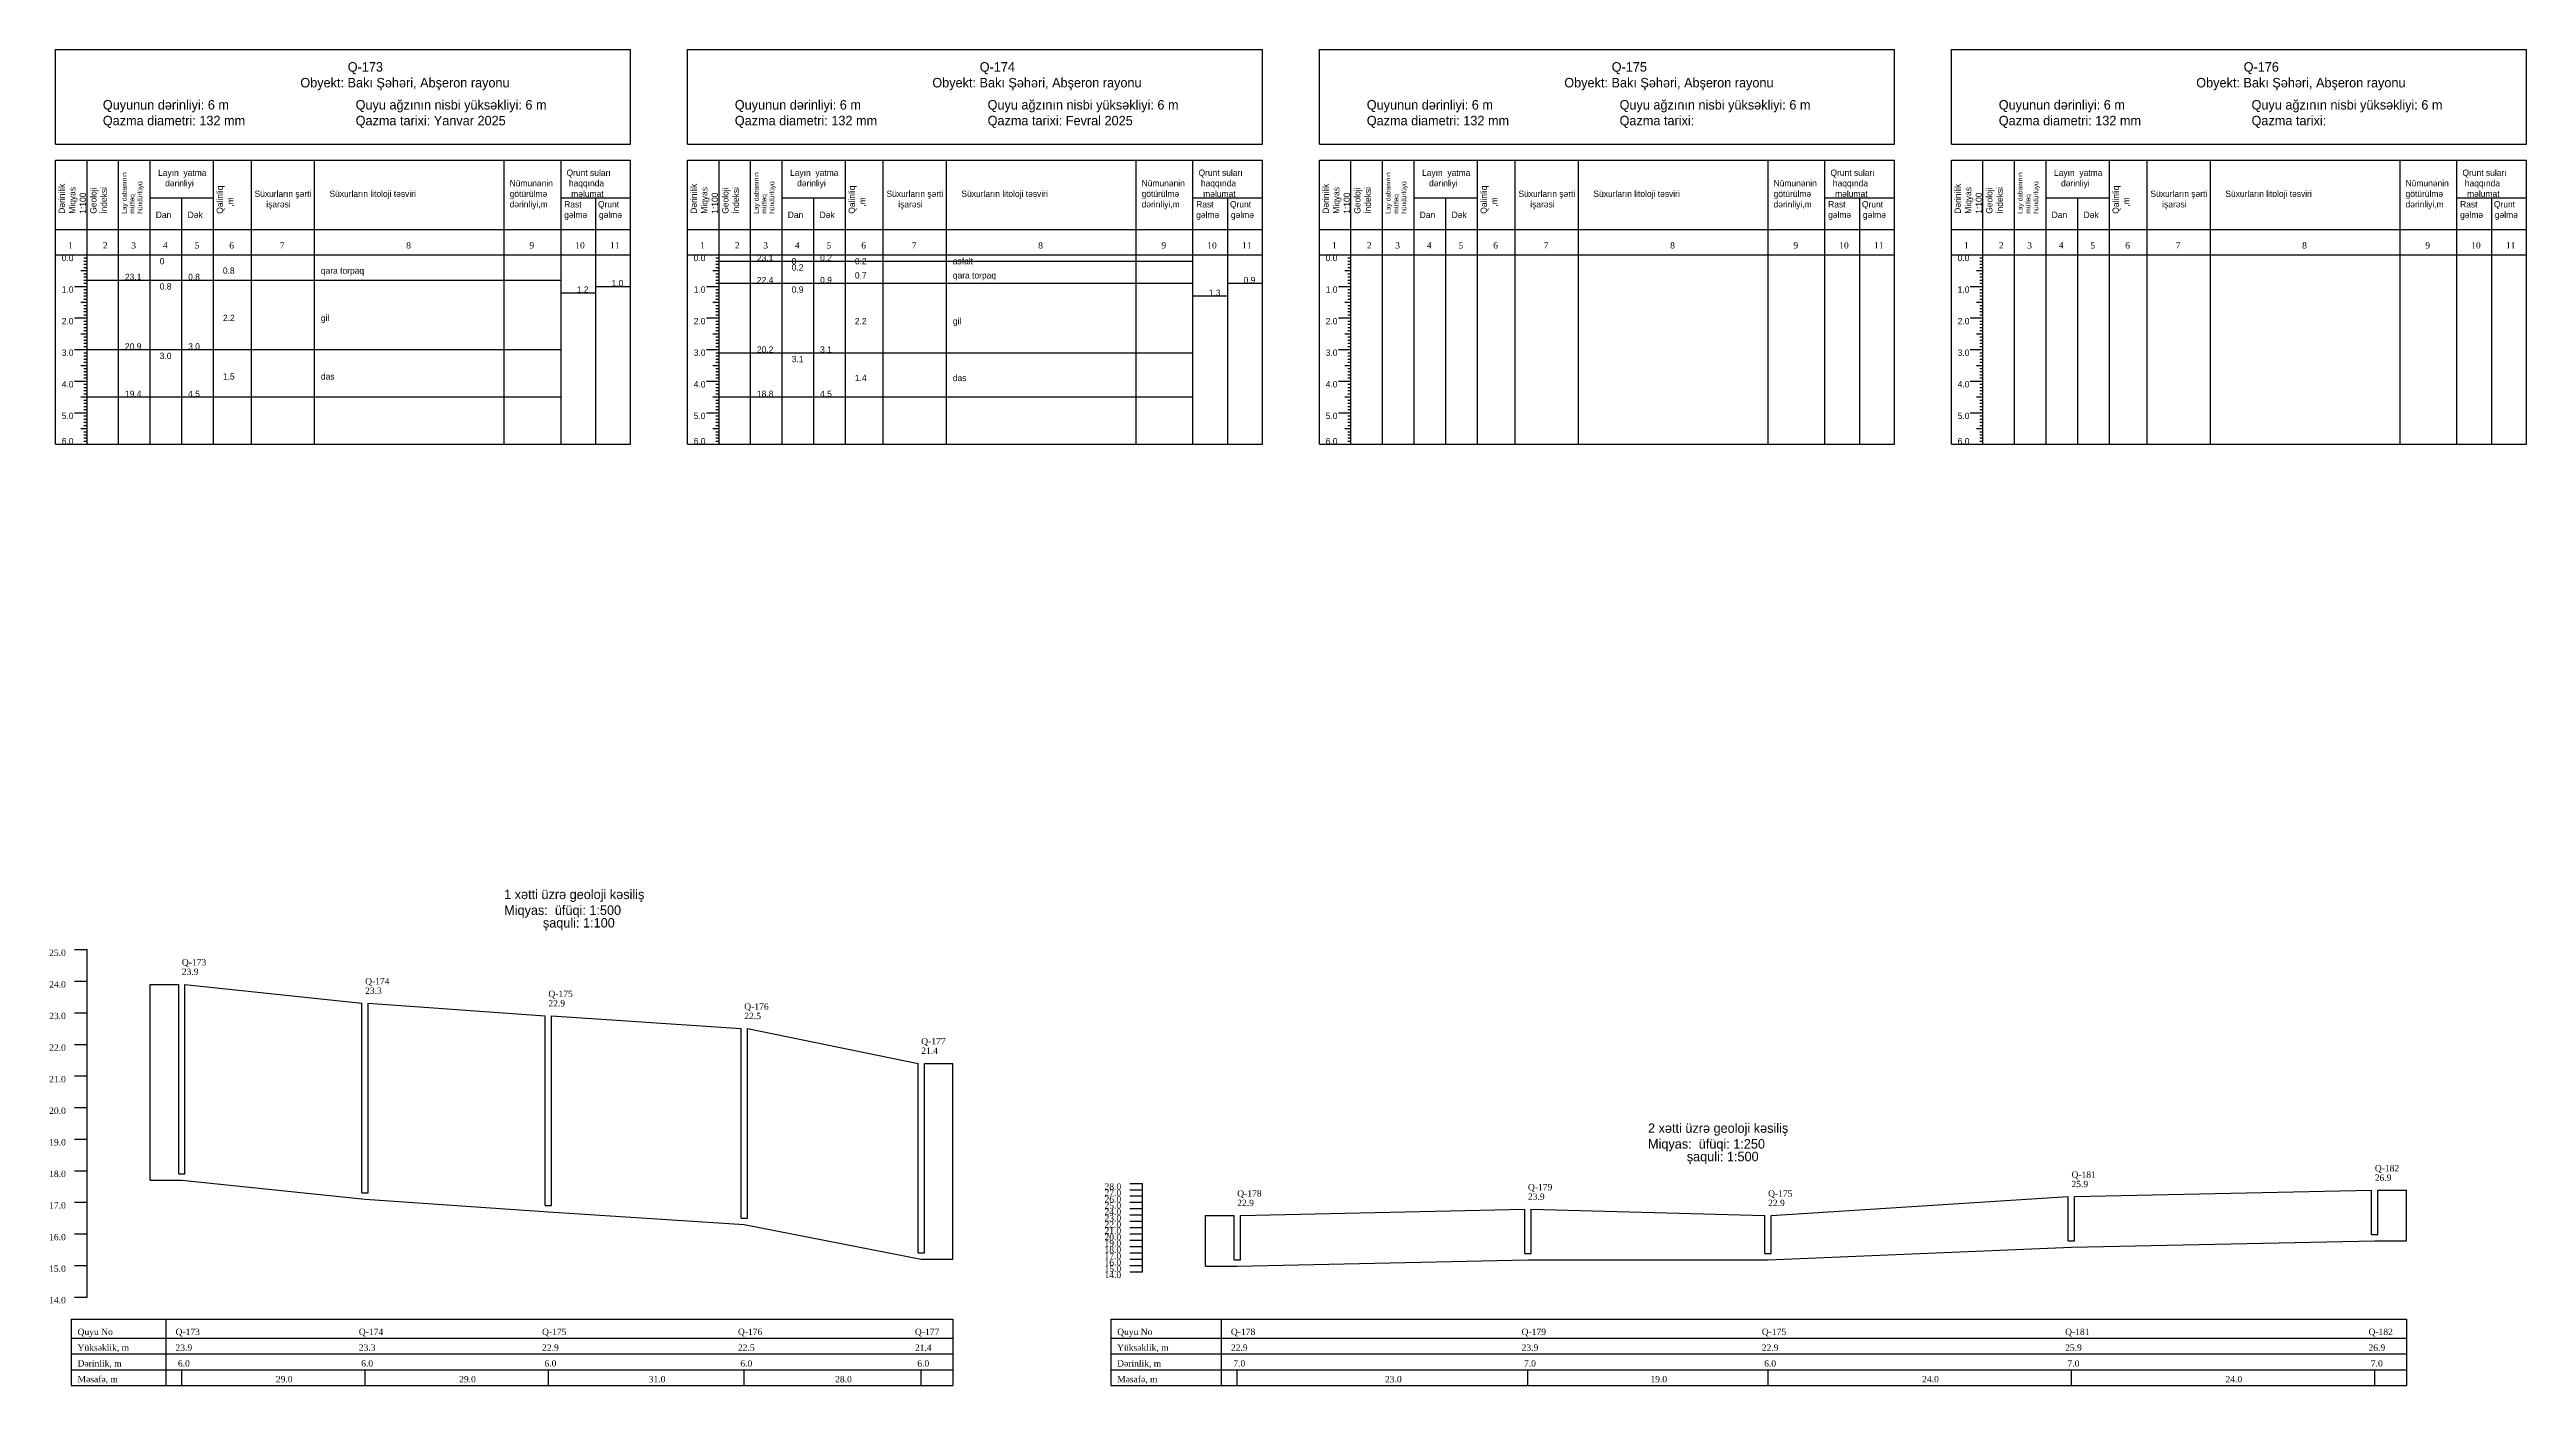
# Model space of a CAD drawing. Header units: metres. Extents: x -12 to 2972, y -38 to 395.
# Drawn here: x -12 to 772, y -38 to 385 of the extents above; entities that cross this region are included whole.
import ezdxf

# ---------------------------------------------------------------- set-up
doc = ezdxf.new("R2010")
doc.units = ezdxf.units.M
doc.styles.add('TimesNewRoman', font='TimesNewRoman')

msp = doc.modelspace()

# ---------------------------------------------------------------- linework, layer by layer
at = {"color": 7}
for p, q in [((-10, 385), (172, 385)), ((-10, 355), (-10, 385)), ((172, 355), (172, 385)), ((190, 385), (372, 385)), ((190, 355), (190, 385)), ((372, 355), (372, 385)), ((390, 385), (572, 385)), ((390, 355), (390, 385)), ((572, 355), (572, 385)), ((590, 385), (772, 385)), ((590, 355), (590, 385)), ((772, 355), (772, 385)), ((-10, 355), (172, 355)), ((190, 355), (372, 355)), ((390, 355), (572, 355)), ((590, 355), (772, 355)), ((-10, 350), (172, 350)), ((-10, 260), (-10, 350)), ((0, 320), (0, 350)), ((10, 260), (10, 350)), ((20, 260), (20, 350)), ((40, 260), (40, 350)), ((52, 260), (52, 350)), ((72, 260), (72, 350)), ((132, 260), (132, 350)), ((150, 260), (150, 350)), ((172, 260), (172, 350)), ((172, 260), (172, 350)), ((190, 350), (372, 350)), ((190, 260), (190, 350)), ((200, 320), (200, 350)), ((210, 260), (210, 350)), ((220, 260), (220, 350)), ((240, 260), (240, 350)), ((252, 260), (252, 350)), ((272, 260), (272, 350)), ((332, 260), (332, 350)), ((350, 260), (350, 350)), ((372, 260), (372, 350)), ((372, 260), (372, 350)), ((390, 350), (572, 350)), ((390, 260), (390, 350)), ((400, 320), (400, 350)), ((410, 260), (410, 350)), ((420, 260), (420, 350)), ((440, 260), (440, 350)), ((452, 260), (452, 350)), ((472, 260), (472, 350)), ((532, 260), (532, 350)), ((550, 260), (550, 350)), ((572, 260), (572, 350)), ((572, 260), (572, 350)), ((590, 350), (772, 350)), ((590, 260), (590, 350)), ((600, 320), (600, 350)), ((610, 260), (610, 350)), ((620, 260), (620, 350)), ((640, 260), (640, 350)), ((652, 260), (652, 350)), ((672, 260), (672, 350)), ((732, 260), (732, 350)), ((750, 260), (750, 350)), ((772, 260), (772, 350)), ((772, 260), (772, 350)), ((20, 338), (40, 338)), ((30, 260), (30, 338)), ((150, 338), (172, 338)), ((161, 260), (161, 338)), ((220, 338), (240, 338)), ((230, 260), (230, 338)), ((350, 338), (372, 338)), ((361, 260), (361, 338)), ((420, 338), (440, 338)), ((430, 260), (430, 338)), ((550, 338), (572, 338)), ((561, 260), (561, 338)), ((620, 338), (640, 338)), ((630, 260), (630, 338)), ((750, 338), (772, 338)), ((761, 260), (761, 338)), ((-10, 328), (172, 328)), ((190, 328), (372, 328)), ((390, 328), (572, 328)), ((590, 328), (772, 328)), ((-10, 320), (172, 320)), ((190, 320), (372, 320)), ((200, 318), (350, 318)), ((390, 320), (572, 320)), ((590, 320), (772, 320)), ((0, 312), (150, 312)), ((200, 311), (350, 311)), ((0, 290), (150, 290)), ((200, 289), (350, 289)), ((0, 275), (150, 275)), ((200, 275), (350, 275)), ((-10, 260), (172, 260)), ((190, 260), (372, 260)), ((390, 260), (572, 260)), ((590, 260), (772, 260)), ((-4, 100), (0, 100)), ((0, -10), (0, 100)), ((-4, 90), (0, 90)), ((31, 89), (87, 83)), ((-4, 80), (0, 80)), ((89, 83), (145, 79)), ((147, 79), (207, 75)), ((209, 75), (263, 64)), ((-4, 70), (0, 70)), ((-4, 60), (0, 60)), ((-4, 50), (0, 50)), ((-4, 40), (0, 40)), ((-4, 30), (0, 30)), ((30, 27), (88, 21)), ((330, 26), (334, 26)), ((330, 24), (334, 24)), ((334, -2), (334, 26)), ((629, 21.8), (723, 23.8)), ((-4, 20), (0, 20)), ((88, 21), (146, 17)), ((146, 17), (208, 13)), ((330, 22), (334, 22)), ((330, 20), (334, 20)), ((330, 18), (334, 18)), ((330, 16), (334, 16)), ((365, 15.8), (455, 17.8)), ((457, 17.8), (531, 15.8)), ((533, 15.8), (627, 21.8)), ((-4, 10), (0, 10)), ((208, 13), (264, 2)), ((330, 14), (334, 14)), ((330, 12), (334, 12)), ((330, 10), (334, 10)), ((330, 8), (334, 8)), ((-4, 0), (0, 0)), ((330, 6), (334, 6)), ((330, 4), (334, 4)), ((330, 2), (334, 2)), ((330, 0), (334, 0)), ((364, -0.2), (456, 1.8)), ((456, 1.8), (532, 1.8)), ((532, 1.8), (628, 5.8)), ((628, 5.8), (724, 7.8)), ((330, -2), (334, -2)), ((-4, -10), (0, -10))]:
    msp.add_line(p, q, dxfattribs=at)
for p, q in [((-4, 320), (0, 320)), ((-2, 315), (0, 315)), ((-1, 319), (0, 319)), ((-1, 318), (0, 318)), ((-1, 317), (0, 317)), ((-1, 316), (0, 316)), ((-1, 314), (0, 314)), ((0, 260), (0, 320)), ((196, 320), (200, 320)), ((198, 315), (200, 315)), ((199, 319), (200, 319)), ((199, 318), (200, 318)), ((199, 317), (200, 317)), ((199, 316), (200, 316)), ((199, 314), (200, 314)), ((200, 260), (200, 320)), ((396, 320), (400, 320)), ((398, 315), (400, 315)), ((399, 319), (400, 319)), ((399, 318), (400, 318)), ((399, 317), (400, 317)), ((399, 316), (400, 316)), ((399, 314), (400, 314)), ((400, 260), (400, 320)), ((596, 320), (600, 320)), ((598, 315), (600, 315)), ((599, 319), (600, 319)), ((599, 318), (600, 318)), ((599, 317), (600, 317)), ((599, 316), (600, 316)), ((599, 314), (600, 314)), ((600, 260), (600, 320)), ((-4, 310), (0, 310)), ((-1, 313), (0, 313)), ((-1, 312), (0, 312)), ((-1, 311), (0, 311)), ((-1, 309), (0, 309)), ((-1, 308), (0, 308)), ((-1, 307), (0, 307)), ((-1, 306), (0, 306)), ((196, 310), (200, 310)), ((199, 313), (200, 313)), ((199, 312), (200, 312)), ((199, 311), (200, 311)), ((199, 309), (200, 309)), ((199, 308), (200, 308)), ((199, 307), (200, 307)), ((199, 306), (200, 306)), ((396, 310), (400, 310)), ((399, 313), (400, 313)), ((399, 312), (400, 312)), ((399, 311), (400, 311)), ((399, 309), (400, 309)), ((399, 308), (400, 308)), ((399, 307), (400, 307)), ((399, 306), (400, 306)), ((596, 310), (600, 310)), ((599, 313), (600, 313)), ((599, 312), (600, 312)), ((599, 311), (600, 311)), ((599, 309), (600, 309)), ((599, 308), (600, 308)), ((599, 307), (600, 307)), ((599, 306), (600, 306)), ((-4, 300), (0, 300)), ((-2, 305), (0, 305)), ((-1, 304), (0, 304)), ((-1, 303), (0, 303)), ((-1, 302), (0, 302)), ((-1, 301), (0, 301)), ((-1, 299), (0, 299)), ((-1, 298), (0, 298)), ((196, 300), (200, 300)), ((198, 305), (200, 305)), ((199, 304), (200, 304)), ((199, 303), (200, 303)), ((199, 302), (200, 302)), ((199, 301), (200, 301)), ((199, 299), (200, 299)), ((199, 298), (200, 298)), ((396, 300), (400, 300)), ((398, 305), (400, 305)), ((399, 304), (400, 304)), ((399, 303), (400, 303)), ((399, 302), (400, 302)), ((399, 301), (400, 301)), ((399, 299), (400, 299)), ((399, 298), (400, 298)), ((596, 300), (600, 300)), ((598, 305), (600, 305)), ((599, 304), (600, 304)), ((599, 303), (600, 303)), ((599, 302), (600, 302)), ((599, 301), (600, 301)), ((599, 299), (600, 299)), ((599, 298), (600, 298)), ((-2, 295), (0, 295)), ((-1, 297), (0, 297)), ((-1, 296), (0, 296)), ((-1, 294), (0, 294)), ((-1, 293), (0, 293)), ((-1, 292), (0, 292)), ((-1, 291), (0, 291)), ((198, 295), (200, 295)), ((199, 297), (200, 297)), ((199, 296), (200, 296)), ((199, 294), (200, 294)), ((199, 293), (200, 293)), ((199, 292), (200, 292)), ((199, 291), (200, 291)), ((398, 295), (400, 295)), ((399, 297), (400, 297)), ((399, 296), (400, 296)), ((399, 294), (400, 294)), ((399, 293), (400, 293)), ((399, 292), (400, 292)), ((399, 291), (400, 291)), ((598, 295), (600, 295)), ((599, 297), (600, 297)), ((599, 296), (600, 296)), ((599, 294), (600, 294)), ((599, 293), (600, 293)), ((599, 292), (600, 292)), ((599, 291), (600, 291)), ((-4, 290), (0, 290)), ((-2, 285), (0, 285)), ((-1, 289), (0, 289)), ((-1, 288), (0, 288)), ((-1, 287), (0, 287)), ((-1, 286), (0, 286)), ((-1, 284), (0, 284)), ((-1, 283), (0, 283)), ((196, 290), (200, 290)), ((198, 285), (200, 285)), ((199, 289), (200, 289)), ((199, 288), (200, 288)), ((199, 287), (200, 287)), ((199, 286), (200, 286)), ((199, 284), (200, 284)), ((199, 283), (200, 283)), ((396, 290), (400, 290)), ((398, 285), (400, 285)), ((399, 289), (400, 289)), ((399, 288), (400, 288)), ((399, 287), (400, 287)), ((399, 286), (400, 286)), ((399, 284), (400, 284)), ((399, 283), (400, 283)), ((596, 290), (600, 290)), ((598, 285), (600, 285)), ((599, 289), (600, 289)), ((599, 288), (600, 288)), ((599, 287), (600, 287)), ((599, 286), (600, 286)), ((599, 284), (600, 284)), ((599, 283), (600, 283)), ((-4, 280), (0, 280)), ((-2, 275), (0, 275)), ((-1, 282), (0, 282)), ((-1, 281), (0, 281)), ((-1, 279), (0, 279)), ((-1, 278), (0, 278)), ((-1, 277), (0, 277)), ((-1, 276), (0, 276)), ((196, 280), (200, 280)), ((198, 275), (200, 275)), ((199, 282), (200, 282)), ((199, 281), (200, 281)), ((199, 279), (200, 279)), ((199, 278), (200, 278)), ((199, 277), (200, 277)), ((199, 276), (200, 276)), ((396, 280), (400, 280)), ((398, 275), (400, 275)), ((399, 282), (400, 282)), ((399, 281), (400, 281)), ((399, 279), (400, 279)), ((399, 278), (400, 278)), ((399, 277), (400, 277)), ((399, 276), (400, 276)), ((596, 280), (600, 280)), ((598, 275), (600, 275)), ((599, 282), (600, 282)), ((599, 281), (600, 281)), ((599, 279), (600, 279)), ((599, 278), (600, 278)), ((599, 277), (600, 277)), ((599, 276), (600, 276)), ((-4, 270), (0, 270)), ((-1, 274), (0, 274)), ((-1, 273), (0, 273)), ((-1, 272), (0, 272)), ((-1, 271), (0, 271)), ((-1, 269), (0, 269)), ((-1, 268), (0, 268)), ((-1, 267), (0, 267)), ((196, 270), (200, 270)), ((199, 274), (200, 274)), ((199, 273), (200, 273)), ((199, 272), (200, 272)), ((199, 271), (200, 271)), ((199, 269), (200, 269)), ((199, 268), (200, 268)), ((199, 267), (200, 267)), ((396, 270), (400, 270)), ((399, 274), (400, 274)), ((399, 273), (400, 273)), ((399, 272), (400, 272)), ((399, 271), (400, 271)), ((399, 269), (400, 269)), ((399, 268), (400, 268)), ((399, 267), (400, 267)), ((596, 270), (600, 270)), ((599, 274), (600, 274)), ((599, 273), (600, 273)), ((599, 272), (600, 272)), ((599, 271), (600, 271)), ((599, 269), (600, 269)), ((599, 268), (600, 268)), ((599, 267), (600, 267)), ((-4, 260), (0, 260)), ((-2, 265), (0, 265)), ((-1, 266), (0, 266)), ((-1, 264), (0, 264)), ((-1, 263), (0, 263)), ((-1, 262), (0, 262)), ((-1, 261), (0, 261)), ((196, 260), (200, 260)), ((198, 265), (200, 265)), ((199, 266), (200, 266)), ((199, 264), (200, 264)), ((199, 263), (200, 263)), ((199, 262), (200, 262)), ((199, 261), (200, 261)), ((396, 260), (400, 260)), ((398, 265), (400, 265)), ((399, 266), (400, 266)), ((399, 264), (400, 264)), ((399, 263), (400, 263)), ((399, 262), (400, 262)), ((399, 261), (400, 261)), ((596, 260), (600, 260)), ((598, 265), (600, 265)), ((599, 266), (600, 266)), ((599, 264), (600, 264)), ((599, 263), (600, 263)), ((599, 262), (600, 262)), ((599, 261), (600, 261))]:
    msp.add_line(p, q)
at = {"color": 1}
for p, q in [((29, 29), (29, 89)), ((31, 29), (31, 89)), ((87, 23), (87, 83)), ((89, 23), (89, 83)), ((145, 19), (145, 79)), ((147, 19), (147, 79)), ((207, 15), (207, 75)), ((209, 15), (209, 75)), ((263, 4), (263, 64)), ((265, 4), (265, 64)), ((29, 29), (31, 29)), ((723, 9.8), (723, 23.8)), ((725, 9.8), (725, 23.8)), ((87, 23), (89, 23)), ((145, 19), (147, 19)), ((363, 1.8), (363, 15.8)), ((365, 1.8), (365, 15.8)), ((455, 3.8), (455, 17.8)), ((457, 3.8), (457, 17.8)), ((531, 3.8), (531, 15.8)), ((533, 3.8), (533, 15.8)), ((627, 7.8), (627, 21.8)), ((629, 7.8), (629, 21.8)), ((207, 15), (209, 15)), ((723, 9.8), (725, 9.8)), ((263, 4), (265, 4)), ((363, 1.8), (365, 1.8)), ((455, 3.8), (457, 3.8)), ((531, 3.8), (533, 3.8)), ((627, 7.8), (629, 7.8))]:
    msp.add_line(p, q, dxfattribs=at)
at = {"layer": 'line_layer', "color": 5}
for p, q in [((150, 308), (161, 308)), ((150, 308), (161, 308)), ((150, 308), (161, 308)), ((161, 310), (172, 310)), ((161, 310), (172, 310)), ((161, 310), (172, 310)), ((350, 307), (361, 307)), ((350, 307), (361, 307)), ((350, 307), (361, 307)), ((350, 307), (361, 307)), ((361, 311), (372, 311)), ((361, 311), (372, 311)), ((361, 311), (372, 311)), ((361, 311), (372, 311))]:
    msp.add_line(p, q, dxfattribs=at)
at = {"layer": 'line_layer', "color": 7}
for p, q in [((20, 89), (29, 89)), ((20, 27), (20, 89)), ((265, 64), (274, 64)), ((274, 2), (274, 64)), ((20, 27), (30, 27)), ((725, 23.8), (734, 23.8)), ((734, 7.8), (734, 23.8)), ((354, 15.8), (363, 15.8)), ((354, -0.2), (354, 15.8)), ((264, 2), (274, 2)), ((724, 7.8), (734, 7.8)), ((354, -0.2), (364, -0.2)), ((-5, -17), (274, -17)), ((-5, -17), (-5, -38)), ((-5, -23), (274, -23)), ((25, -38), (25, -17)), ((274, -17), (274, -38)), ((324, -17), (734, -17)), ((324, -17), (324, -38)), ((324, -23), (734, -23)), ((359, -38), (359, -17)), ((734, -17), (734, -38)), ((-5, -28), (274, -28)), ((324, -28), (734, -28)), ((-5, -33), (274, -33)), ((-5, -38), (274, -38)), ((30, -38), (30, -33)), ((88, -38), (88, -33)), ((146, -38), (146, -33)), ((208, -38), (208, -33)), ((264, -38), (264, -33)), ((324, -33), (734, -33)), ((324, -38), (734, -38)), ((364, -38), (364, -33)), ((456, -38), (456, -33)), ((532, -38), (532, -33)), ((628, -38), (628, -33)), ((724, -38), (724, -33))]:
    msp.add_line(p, q, dxfattribs=at)

# ---------------------------------------------------------------- texts
at = {"attachment_point": 1}
for s, insert, char_height in [('Q-173', (82.5, 381), 3), ('Q-174', (282.5, 381), 3), ('Q-175', (482.5, 381), 3), ('Q-176', (682.5, 381), 3), ('Quyunun dərinliyi: 6 m', (5, 369), 3), ('Obyekt: Bakı Şəhəri, Abşeron rayonu', (67.5, 376), 3), ('Quyu ağzının nisbi yüksəkliyi: 6 m', (85, 369), 3), ('Quyunun dərinliyi: 6 m', (205, 369), 3), ('Obyekt: Bakı Şəhəri, Abşeron rayonu', (267.5, 376), 3), ('Quyu ağzının nisbi yüksəkliyi: 6 m', (285, 369), 3), ('Quyunun dərinliyi: 6 m', (405, 369), 3), ('Obyekt: Bakı Şəhəri, Abşeron rayonu', (467.5, 376), 3), ('Quyu ağzının nisbi yüksəkliyi: 6 m', (485, 369), 3), ('Quyunun dərinliyi: 6 m', (605, 369), 3), ('Obyekt: Bakı Şəhəri, Abşeron rayonu', (667.5, 376), 3), ('Quyu ağzının nisbi yüksəkliyi: 6 m', (685, 369), 3), ('Qazma diametri: 132 mm', (5, 364), 3), ('Qazma tarixi: Yanvar 2025 ', (85, 364), 3), ('Qazma diametri: 132 mm', (205, 364), 3), ('Qazma tarixi: Fevral 2025 ', (285, 364), 3), ('Qazma diametri: 132 mm', (405, 364), 3), ('Qazma tarixi:  ', (485, 364), 3), ('Qazma diametri: 132 mm', (605, 364), 3), ('Qazma tarixi:  ', (685, 364), 3), ('  Layın  yatma\\P     dərinliyi\\P \\P \\P Dan       Dək', (21, 347), 2), (' Qrunt suları\\P  haqqında\\P   məlumat\\PRast       Qrunt\\Pgəlmə     gəlmə ', (151, 347), 2), ('  Layın  yatma\\P     dərinliyi\\P \\P \\P Dan       Dək', (221, 347), 2), (' Qrunt suları\\P  haqqında\\P   məlumat\\PRast       Qrunt\\Pgəlmə     gəlmə ', (351, 347), 2), ('  Layın  yatma\\P     dərinliyi\\P \\P \\P Dan       Dək', (421, 347), 2), (' Qrunt suları\\P  haqqında\\P   məlumat\\PRast       Qrunt\\Pgəlmə     gəlmə ', (551, 347), 2), ('  Layın  yatma\\P     dərinliyi\\P \\P \\P Dan       Dək', (621, 347), 2), (' Qrunt suları\\P  haqqında\\P   məlumat\\PRast       Qrunt\\Pgəlmə     gəlmə ', (751, 347), 2), ('\\P\\PSüxurların şərti\\P     işarəsi', (53, 347), 2), ('\\P \\P     Süxurların litoloji təsviri', (73, 347), 2), ('\\P Nümunənin\\P götürülmə\\P dərinliyi,m', (133, 347), 2), ('\\P\\PSüxurların şərti\\P     işarəsi', (253, 347), 2), ('\\P \\P     Süxurların litoloji təsviri', (273, 347), 2), ('\\P Nümunənin\\P götürülmə\\P dərinliyi,m', (333, 347), 2), ('\\P\\PSüxurların şərti\\P     işarəsi', (453, 347), 2), ('\\P \\P     Süxurların litoloji təsviri', (473, 347), 2), ('\\P Nümunənin\\P götürülmə\\P dərinliyi,m', (533, 347), 2), ('\\P\\PSüxurların şərti\\P     işarəsi', (653, 347), 2), ('\\P \\P     Süxurların litoloji təsviri', (673, 347), 2), ('\\P Nümunənin\\P götürülmə\\P dərinliyi,m', (733, 347), 2), ('0.0', (-8, 320), 2), ('23.1', (12, 314), 2), ('0', (23, 319), 2), ('0.8', (32, 314), 2), ('0.8', (43, 316), 2), ('qara torpaq', (74, 316), 2), ('0.0', (192, 320), 2), ('23.1', (212, 320), 2), ('0', (223, 319), 2), ('0.2', (223, 317), 2), ('0.2', (232, 320), 2), ('0.2', (243, 319), 2), ('0.7', (243, 314.5), 2), ('asfalt', (274, 319), 2), ('qara torpaq', (274, 314.5), 2), ('0.0', (392, 320), 2), ('0.0', (592, 320), 2), ('1.0', (-8, 310), 2), ('0.8', (23, 311), 2), ('1.2', (155, 310), 2), ('1.2', (155, 310), 2), ('1.2', (155, 310), 2), ('1.0', (166, 312), 2), ('1.0', (166, 312), 2), ('1.0', (166, 312), 2), ('1.0', (192, 310), 2), ('22.4', (212, 313), 2), ('0.9', (223, 310), 2), ('0.9', (232, 313), 2), ('1.3', (355, 309), 2), ('1.3', (355, 309), 2), ('1.3', (355, 309), 2), ('1.3', (355, 309), 2), ('0.9', (366, 313), 2), ('0.9', (366, 313), 2), ('0.9', (366, 313), 2), ('0.9', (366, 313), 2), ('1.0', (392, 310), 2), ('1.0', (592, 310), 2), ('2.0', (-8, 300), 2), ('2.2', (43, 301), 2), ('gil', (74, 301), 2), ('2.0', (192, 300), 2), ('2.2', (243, 300), 2), ('gil', (274, 300), 2), ('2.0', (392, 300), 2), ('2.0', (592, 300), 2), ('20.9', (12, 292), 2), ('3.0', (32, 292), 2), ('20.2', (212, 291), 2), ('3.1', (232, 291), 2), ('3.0', (-8, 290), 2), ('3.0', (23, 289), 2), ('1.5', (43, 282.5), 2), ('das', (74, 282.5), 2), ('3.0', (192, 290), 2), ('3.1', (223, 288), 2), ('3.0', (392, 290), 2), ('3.0', (592, 290), 2), ('4.0', (-8, 280), 2), ('19.4', (12, 277), 2), ('4.5', (32, 277), 2), ('4.0', (192, 280), 2), ('18.8', (212, 277), 2), ('4.5', (232, 277), 2), ('1.4', (243, 282), 2), ('das', (274, 282), 2), ('4.0', (392, 280), 2), ('4.0', (592, 280), 2), ('5.0', (-8, 270), 2), ('5.0', (192, 270), 2), ('5.0', (392, 270), 2), ('5.0', (592, 270), 2), ('6.0', (-8, 262), 2), ('6.0', (192, 262), 2), ('6.0', (392, 262), 2), ('6.0', (592, 262), 2), ('1 xətti üzrə geoloji kəsiliş', (132, 119), 3), ('Miqyas:  üfüqi: 1:500', (132, 114), 3), ('           şaquli: 1:100', (132, 110), 3), ('2 xətti üzrə geoloji kəsiliş', (494, 45), 3), ('Miqyas:  üfüqi: 1:250', (494, 40), 3), ('           şaquli: 1:500', (494, 36), 3)]:
    msp.add_mtext(s, dxfattribs=dict(at, insert=insert, char_height=char_height))
at = {"attachment_point": 1, "rotation": 90}
for s, insert, char_height in [('Lay dabanının\\Pmütləq\\Phündürlüyü', (11, 333), 1.5), ('Lay dabanının\\Pmütləq\\Phündürlüyü', (211, 333), 1.5), ('Lay dabanının\\Pmütləq\\Phündürlüyü', (411, 333), 1.5), ('Lay dabanının\\Pmütləq\\Phündürlüyü', (611, 333), 1.5), ('Dərinilik\\PMiqyas\\P1:100', (-9, 333), 2), ('Geoloji\\Pİndeksi', (1, 333), 2), ('Qalinliq\\P   ,m', (41, 333), 2), ('Dərinilik\\PMiqyas\\P1:100', (191, 333), 2), ('Geoloji\\Pİndeksi', (201, 333), 2), ('Qalinliq\\P   ,m', (241, 333), 2), ('Dərinilik\\PMiqyas\\P1:100', (391, 333), 2), ('Geoloji\\Pİndeksi', (401, 333), 2), ('Qalinliq\\P   ,m', (441, 333), 2), ('Dərinilik\\PMiqyas\\P1:100', (591, 333), 2), ('Geoloji\\Pİndeksi', (601, 333), 2), ('Qalinliq\\P   ,m', (641, 333), 2)]:
    msp.add_mtext(s, dxfattribs=dict(at, insert=insert, char_height=char_height))
at = {"char_height": 2, "attachment_point": 1, "style": 'TimesNewRoman'}
for s, insert in [('1', (-6, 324)), ('2', (5, 324)), ('3', (14, 324)), ('4', (24, 324)), ('5', (34, 324)), ('6', (45, 324)), ('7', (61, 324)), ('8', (101, 324)), ('9', (140, 324)), ('10', (154.5, 324)), ('11', (165.5, 324)), ('1', (194, 324)), ('2', (205, 324)), ('3', (214, 324)), ('4', (224, 324)), ('5', (234, 324)), ('6', (245, 324)), ('7', (261, 324)), ('8', (301, 324)), ('9', (340, 324)), ('10', (354.5, 324)), ('11', (365.5, 324)), ('1', (394, 324)), ('2', (405, 324)), ('3', (414, 324)), ('4', (424, 324)), ('5', (434, 324)), ('6', (445, 324)), ('7', (461, 324)), ('8', (501, 324)), ('9', (540, 324)), ('10', (554.5, 324)), ('11', (565.5, 324)), ('1', (594, 324)), ('2', (605, 324)), ('3', (614, 324)), ('4', (624, 324)), ('5', (634, 324)), ('6', (645, 324)), ('7', (661, 324)), ('8', (701, 324)), ('9', (740, 324)), ('10', (754.5, 324)), ('11', (765.5, 324)), ('25.0', (-12, 100)), ('Q-173', (30, 97)), ('24.0', (-12, 90)), ('23.9', (30, 94)), ('Q-174', (88, 91)), ('23.3', (88, 88)), ('Q-175', (146, 87)), ('23.0', (-12, 80)), ('22.9', (146, 84)), ('Q-176', (208, 83)), ('22.5', (208, 80)), ('Q-177', (264, 72)), ('22.0', (-12, 70)), ('21.4', (264, 69)), ('21.0', (-12, 60)), ('20.0', (-12, 50)), ('19.0', (-12, 40)), ('Q-182', (724, 31.8)), ('18.0', (-12, 30)), ('28.0', (322, 26)), ('27.0', (322, 24)), ('Q-178', (364, 23.8)), ('Q-179', (456, 25.8)), ('Q-175', (532, 23.8)), ('Q-181', (628, 29.8)), ('25.9', (628, 26.8)), ('26.9', (724, 28.8)), ('17.0', (-12, 20)), ('26.0', (322, 22)), ('25.0', (322, 20)), ('24.0', (322, 18)), ('23.0', (322, 16)), ('22.9', (364, 20.8)), ('23.9', (456, 22.8)), ('22.9', (532, 20.8)), ('16.0', (-12, 10)), ('22.0', (322, 14)), ('21.0', (322, 12)), ('20.0', (322, 10)), ('19.0', (322, 8)), ('15.0', (-12, 0)), ('18.0', (322, 6)), ('17.0', (322, 4)), ('16.0', (322, 2)), ('15.0', (322, 0)), ('14.0', (322, -2)), ('14.0', (-12, -10)), ('Quyu No', (-3, -20)), ('Q-173', (28, -20)), ('Q-174', (86, -20)), ('Q-175', (144, -20)), ('Q-176', (206, -20)), ('Q-177', (262, -20)), ('Quyu No', (326, -20)), ('Q-178', (362, -20)), ('Q-179', (454, -20)), ('Q-175', (530, -20)), ('Q-181', (626, -20)), ('Q-182', (722, -20)), ('Yüksəklik, m', (-3, -25)), ('Dərinlik, m', (-3, -30)), ('23.9', (28, -25)), (' 6.0', (28, -30)), ('23.3', (86, -25)), (' 6.0', (86, -30)), ('22.9', (144, -25)), (' 6.0', (144, -30)), ('22.5', (206, -25)), (' 6.0', (206, -30)), ('21.4', (262, -25)), (' 6.0', (262, -30)), ('Yüksəklik, m', (326, -25)), ('Dərinlik, m', (326, -30)), ('22.9', (362, -25)), (' 7.0', (362, -30)), ('23.9', (454, -25)), (' 7.0', (454, -30)), ('22.9', (530, -25)), (' 6.0', (530, -30)), ('25.9', (626, -25)), (' 7.0', (626, -30)), ('26.9', (722, -25)), (' 7.0', (722, -30)), ('Məsafə, m', (-3, -35)), (' 29.0', (59, -35)), (' 29.0', (117, -35)), (' 31.0', (177, -35)), (' 28.0', (236, -35)), ('Məsafə, m', (326, -35)), (' 23.0', (410, -35)), (' 19.0', (494, -35)), (' 24.0', (580, -35)), (' 24.0', (676, -35))]:
    msp.add_mtext(s, dxfattribs=dict(at, insert=insert))

doc.saveas('drawing.dxf')
